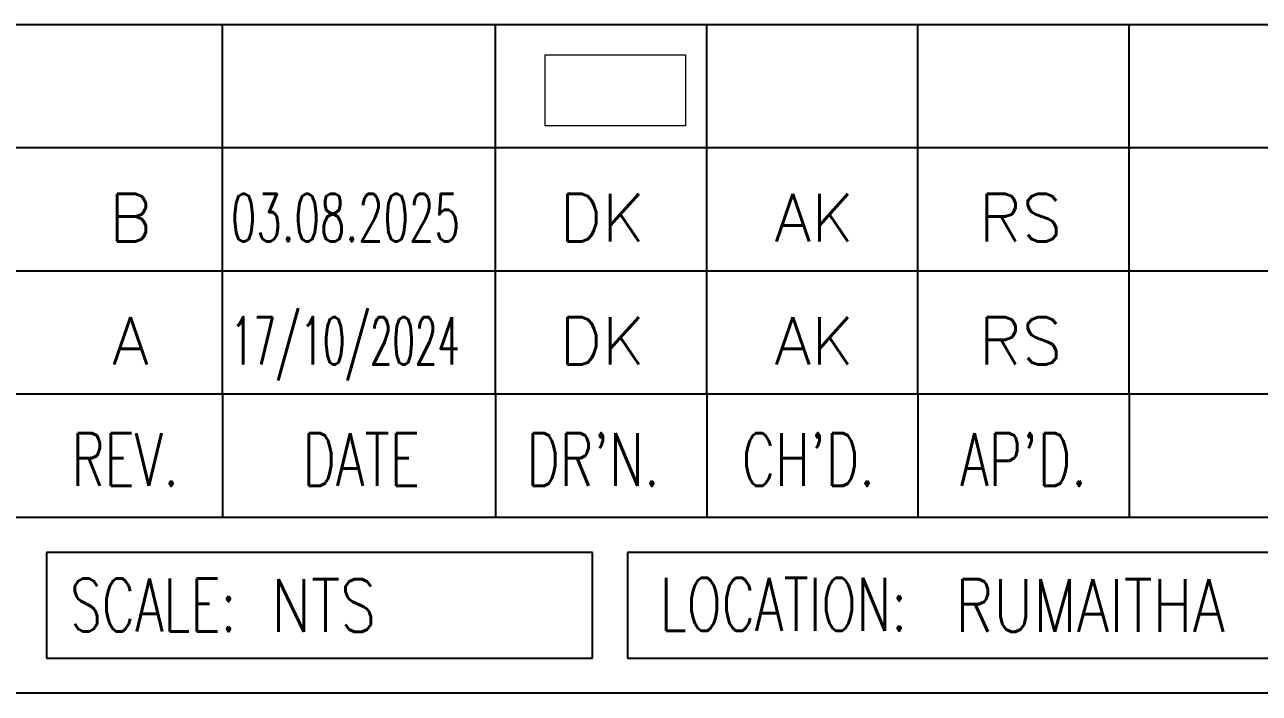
# Model space of a CAD drawing. Header units: inches. Extents: x 26960 to 35074, y -20333 to -19295.
# Drawn here: x 27647.3 to 27717.4, y -19774.3 to -19736.3 of the extents above; entities that cross this region are included whole.
import ezdxf
from ezdxf.enums import TextEntityAlignment as Align

# ---------------------------------------------------------------- set-up
doc = ezdxf.new("R2010")
doc.units = ezdxf.units.IN
doc.header["$LTSCALE"] = 200
doc.header["$MEASUREMENT"] = 0
doc.layers.add('BORDER1', color=3, linetype='Continuous')
doc.layers.add('BORDER2', color=7, linetype='Continuous')
doc.styles.add('ROMANC', font='ROMANC', dxfattribs={"height": 5})
doc.styles.add('ROMANS', font='romans.shx')
doc.styles.add('ROMANT', font='romant.shx')
doc.styles.get("Standard").update_dxf_attribs({"font": 'romans.shx'})
picture_1 = doc.add_image_def('image1.png', size_in_pixel=(203, 103))

# ---------------------------------------------------------------- blocks, each defined once
blk = doc.blocks.new('*U254')
at = {"layer": 'BORDER2'}
for p, q in [((796, 138), (656, 138)), ((668, 131), (668, 138)), ((683.491, 131), (683.491, 138)), ((695.491, 131), (695.491, 138)), ((707.491, 131), (707.491, 138)), ((719.491, 131), (719.491, 138)), ((796, 131), (656, 131)), ((668, 124), (668, 131)), ((683.491, 124), (683.491, 131)), ((695.491, 124), (695.491, 131)), ((707.491, 124), (707.491, 131)), ((719.491, 124), (719.491, 131)), ((796, 124), (656, 124)), ((668, 117), (668, 124)), ((683.491, 117), (683.491, 124)), ((695.491, 117), (695.491, 124)), ((707.491, 117), (707.491, 124)), ((719.491, 117), (719.491, 124)), ((796, 117), (656, 117)), ((668, 117), (668, 110)), ((683.491, 117), (683.491, 110)), ((695.491, 117), (695.491, 110)), ((707.491, 117), (707.491, 110)), ((719.491, 117), (719.491, 110)), ((796, 110), (656, 110)), ((658, 108), (658, 102)), ((689, 108), (658, 108)), ((689, 102), (689, 108)), ((748, 108), (691, 108)), ((691, 108), (691, 102)), ((658, 102), (689, 102)), ((691, 102), (748, 102)), ((796, 100), (656, 100))]:
    blk.add_line(p, q, dxfattribs=at)
at = {"layer": 'BORDER2', "style": 'ROMANS', "width": 0.7}
blk.add_text('REV.', height=3, dxfattribs=at).set_placement((662.466, 113.286), align=Align.MIDDLE)
for s, p in [('DATE', (675.874, 113.286)), ("DR'N.", (689.044, 113.286)), ("CH'D.", (701.267, 113.286)), ("AP'D.", (713.49, 113.286))]:
    blk.add_text(s, height=3, dxfattribs=at).set_placement(p, align=Align.MIDDLE_CENTER)
for s, p in [('SCALE:', (659.337, 103.52)), ('LOCATION:', (692.836, 103.555))]:
    blk.add_text(s, height=3, dxfattribs=at).set_placement(p)
at = {"layer": 'BORDER2', "flags": 8}
for tag, height, style, p in [('REV-B', 2.7, 'ROMANS', (662.761, 125.679)), ('REV-A', 2.7, 'ROMANS', (662.761, 118.679)), ('RE-B', 7, 'ROMANT', (745.338, 6.155))]:
    blk.add_attdef(tag, text='', height=height, dxfattribs=dict(at, style=style)).set_placement(p, align=Align.CENTER)
at = {"layer": 'BORDER2', "style": 'ROMANS', "width": 4.59626}
for tag, p, p2 in [('DATE-B', (668.47, 125.679), (681.471, 125.679)), ('DATE-A', (668.47, 118.679), (681.471, 118.679))]:
    blk.add_attdef(tag, text='', height=2.7, dxfattribs=at).set_placement(p, p2, align=Align.FIT)
at = {"layer": 'BORDER2'}
for tag, height, style, p in [('DRN-B', 2.7, 'ROMANS', (689.553, 125.679)), ('CHD-B', 2.7, 'ROMANS', (701.606, 125.679)), ('APD-B', 2.7, 'ROMANS', (713.319, 125.679)), ('DRN-A', 2.7, 'ROMANS', (689.553, 118.679)), ('CHD-A', 2.7, 'ROMANS', (701.606, 118.679)), ('APD-A', 2.7, 'ROMANS', (713.319, 118.679)), ('CONS_CONT_VEND', 3.5, 'ROMANC', (726, 61.936))]:
    blk.add_attdef(tag, text='', height=height, dxfattribs=dict(at, style=style)).set_placement(p, align=Align.CENTER)
at = {"layer": 'BORDER2', "style": 'ROMANS', "width": 0.8}
for tag, p, height in [('1:X', (670.765, 103.492), 3), ('LOC', (709.611, 103.492), 3), ('PROJ_NO', (774.837, 103.492), 3), ('CONS_DRG_NO', (681.736, 53.264), 2.5)]:
    blk.add_attdef(tag, p, '', height=height, dxfattribs=at)
at = {"layer": 'BORDER2', "lineweight": 30, "width": 0.8, "flags": 104}
for tag, p in [('COMMENTS-B', (719.88, 127.5)), ('COMMENTS-A', (719.88, 120.5))]:
    blk.add_attdef(tag, text='', height=2.2, dxfattribs=at).set_placement(p, align=Align.MIDDLE_LEFT)
at = {"layer": 'BORDER2', "style": 'ROMANS', "width": 0.8}
for tag, p in [('PROJECT_TITLE_1', (726, 45.906)), ('PROJECT_TITLE_2', (726, 40.576))]:
    blk.add_attdef(tag, text='', height=3.5, dxfattribs=at).set_placement(p, align=Align.MIDDLE)
at = {"layer": 'BORDER2', "style": 'ROMANT', "width": 0.8}
for tag, p in [('DRG_TITLE_1', (726, 29.733)), ('DRG_TITLE_2', (726, 23.033)), ('DRG_TITLE_3', (726, 16.333))]:
    blk.add_attdef(tag, text='', height=4, dxfattribs=at).set_placement(p, align=Align.CENTER)
at = {"layer": 'BORDER2', "style": 'ROMANT'}
for tag, p in [('AR', (668.953, 6.155)), ('PA', (683.032, 6.155)), ('DC', (697.088, 6.155)), ('TS', (775.941, 6.155))]:
    blk.add_attdef(tag, p, '', height=7, dxfattribs=at)
for tag, p in [('SRNO', (736.791, 6.155)), ('SH', (771.828, 6.196))]:
    blk.add_attdef(tag, text='', height=7, dxfattribs=at).set_placement(p, align=Align.RIGHT)
at = {"layer": 'BORDER2', "style": 'ROMANS', "flags": 2}
blk.add_attdef('TB_VERSION', text='', height=2, dxfattribs=at).set_placement((1, -1), align=Align.TOP_LEFT)

msp = doc.modelspace()

# ---------------------------------------------------------------- block references
at = {"layer": 'BORDER1', "lineweight": 9}
ref = msp.add_blockref('*U254', (26990.4983, -19874.28619), dxfattribs=at)
ref.add_attrib('LOC', 'RUMAITHA', (27700.10915, -19770.79413), dxfattribs={"layer": 'BORDER2', "height": 3, "style": 'ROMANS', "width": 0.8})
ref.add_attrib('1:X', 'NTS', (27661.26363, -19770.79413), dxfattribs={"layer": 'BORDER2', "height": 3, "style": 'ROMANS', "width": 0.8})
ref.add_attrib('REV-A', 'A', dxfattribs={"layer": 'BORDER2', "height": 2.7, "style": 'ROMANS'}).set_placement((27653.2591, -19755.60759), align=Align.CENTER)
ref.add_attrib('DATE-A', '17/10/2024', dxfattribs={"layer": 'BORDER2', "height": 2.7, "style": 'ROMANS', "width": 0.500583}).set_placement((27658.96863, -19755.60759), (27671.96948, -19755.60759), align=Align.FIT)
ref.add_attrib('DRN-A', 'DK', dxfattribs={"layer": 'BORDER2', "height": 2.7, "style": 'ROMANS'}).set_placement((27680.05099, -19755.60759), align=Align.CENTER)
ref.add_attrib('CHD-A', 'AK', dxfattribs={"layer": 'BORDER2', "height": 2.7, "style": 'ROMANS'}).set_placement((27692.10414, -19755.60759), align=Align.CENTER)
ref.add_attrib('APD-A', 'RS', dxfattribs={"layer": 'BORDER2', "height": 2.7, "style": 'ROMANS'}).set_placement((27703.81732, -19755.60759), align=Align.CENTER)
ref.add_attrib('REV-B', 'B', dxfattribs={"layer": 'BORDER2', "height": 2.7, "style": 'ROMANS'}).set_placement((27653.2591, -19748.60759), align=Align.CENTER)
ref.add_attrib('DATE-B', '03.08.2025', dxfattribs={"layer": 'BORDER2', "height": 2.7, "style": 'ROMANS', "width": 0.571287}).set_placement((27658.96863, -19748.60759), (27671.96948, -19748.60759), align=Align.FIT)
ref.add_attrib('DRN-B', 'DK', dxfattribs={"layer": 'BORDER2', "height": 2.7, "style": 'ROMANS'}).set_placement((27680.05099, -19748.60759), align=Align.CENTER)
ref.add_attrib('CHD-B', 'AK', dxfattribs={"layer": 'BORDER2', "height": 2.7, "style": 'ROMANS'}).set_placement((27692.10414, -19748.60759), align=Align.CENTER)
ref.add_attrib('APD-B', 'RS', dxfattribs={"layer": 'BORDER2', "height": 2.7, "style": 'ROMANS'}).set_placement((27703.81732, -19748.60759), align=Align.CENTER)

# ---------------------------------------------------------------- pictures from other files: only their frames are drawn
at = {"color": 1, "lineweight": 9}
image = msp.add_image(picture_1, insert=(27676.80681, -19742.03879), size_in_units=(7.97733, 4.04761), dxfattribs=at)
image.dxf.flags = 7

doc.saveas('drawing.dxf')
